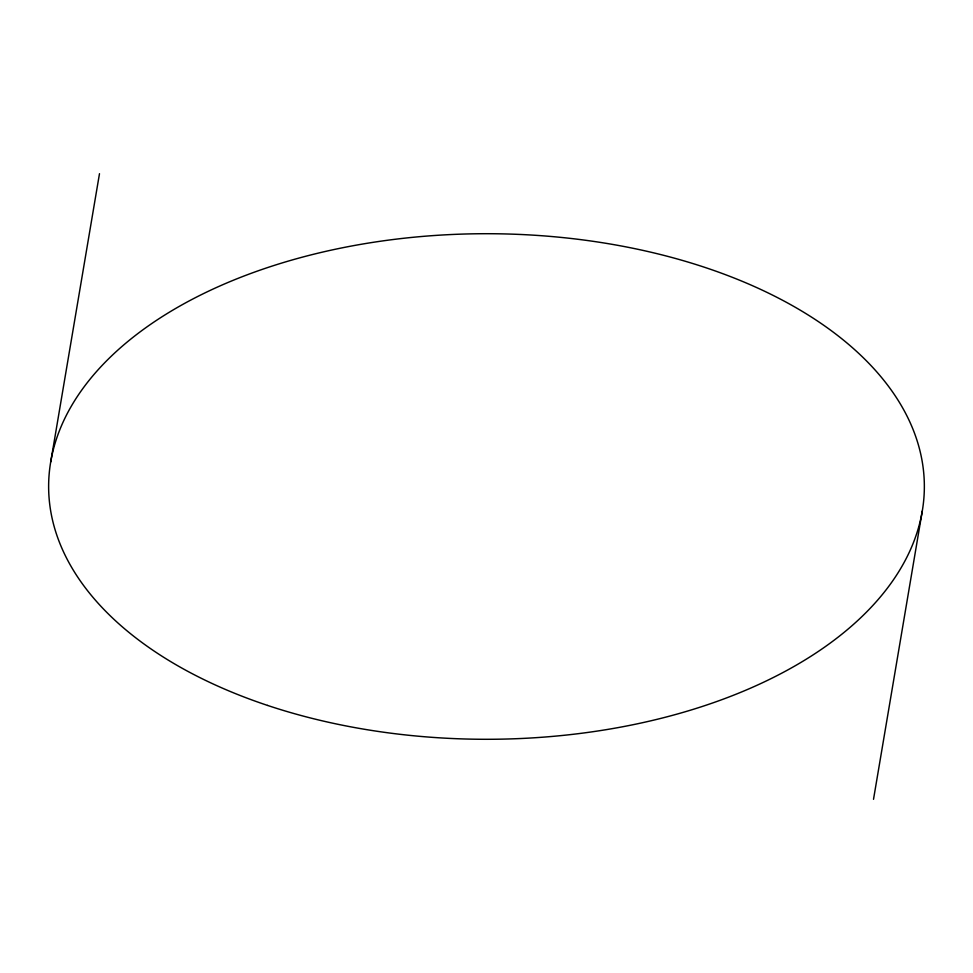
<?xml version="1.0" encoding="UTF-8"?>
<svg xmlns="http://www.w3.org/2000/svg" width="973" height="973" viewBox="0 0 973 973"><rect width="100%" height="100%" fill="white"/><g stroke="black" fill="none" stroke-linecap="round" stroke-linejoin="round"><path stroke-width="1.46" d="M50.73 461.92L99.489 173.693M873.511 799.307L922.27 511.08M267.575 705.425A437.85 252.785 0 0 0 924.35 486.5A437.85 252.785 0 0 0 267.575 267.575A437.85 252.785 0 0 0 267.575 705.425"/></g></svg>
